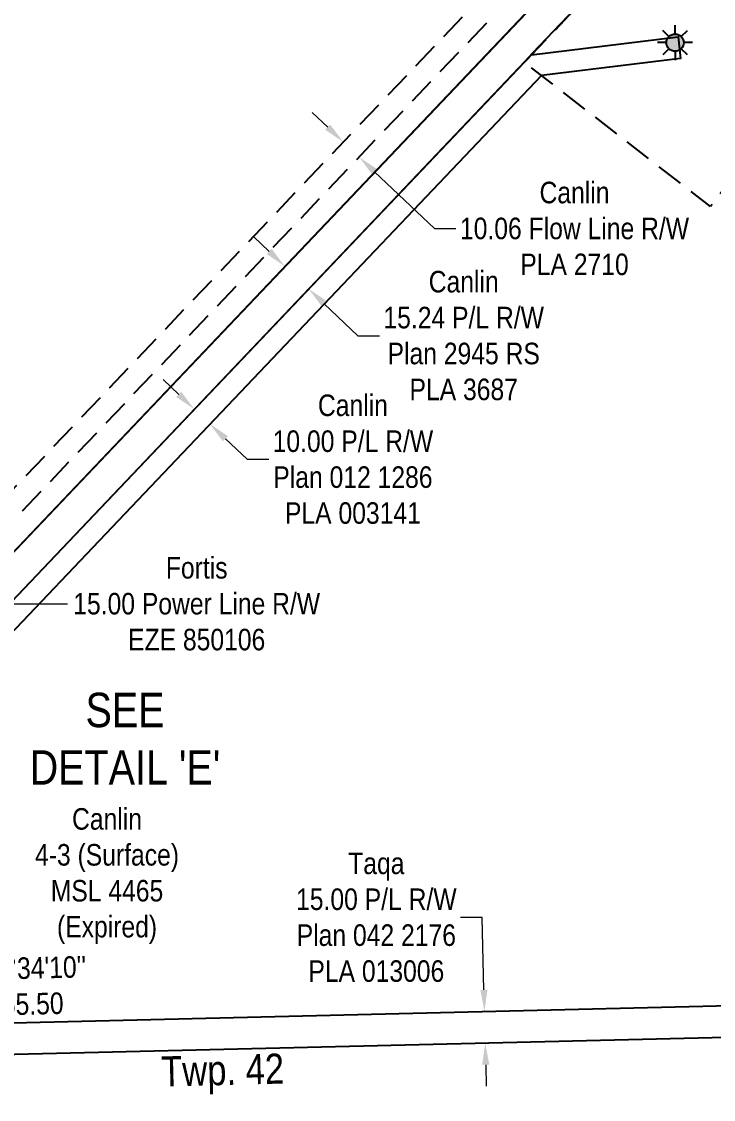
# Model space of a CAD drawing. Extents: x 616011 to 624727, y 5824635 to 5831187.
# Drawn here: x 620547 to 620868, y 5827205 to 5827705 of the extents above; entities that cross this region are included whole.
import ezdxf

# ---------------------------------------------------------------- set-up
doc = ezdxf.new("R2010")
doc.units = 0
doc.header["$LTSCALE"] = 5
doc.header["$PDSIZE"] = 0.5
doc.linetypes.add('foc-ACCESSROAD', pattern=[3.75, 2.5, -1.25])
doc.linetypes.add('foc-FLOWLINE', pattern=[3.75, 2.5, -1.25])
doc.layers.get('Defpoints').update_dxf_attribs({"color": 9})
for name, color, linetype, lineweight in [('C-AR-T', 13, 'Continuous', 9), ('C-FLOWLINE-T', 13, 'Continuous', 9), ('C-RW-T', 13, 'Continuous', 9), ('F-EZE-T', 190, 'Continuous', 9), ('F-RW-T', 190, 'Continuous', 9)]:
    doc.layers.add(name, color=color, linetype=linetype, lineweight=lineweight)
for name, color, linetype in [('C-FLOWLINE', 13, 'foc-FLOWLINE'), ('C-RW', 13, 'Continuous'), ('C-WS', 13, 'foc-ACCESSROAD'), ('C-WS-S', 13, 'Continuous'), ('D-TXT', 6, 'Continuous'), ('DETAIL-T', 7, 'Continuous'), ('F-RW', 190, 'Continuous'), ('L-BD', 7, 'Continuous')]:
    doc.layers.add(name, color=color, linetype=linetype)
doc.styles.add('80CG', font='ARIALN.TTF', dxfattribs={"height": 10})
doc.styles.add('80L', font='ARIALN.TTF', dxfattribs={"height": 10})
doc.dimstyles.new('Compass 5 000', dxfattribs={"dimscale": 5, "dimtxt": 9, "dimasz": 2, "dimexe": 0.2, "dimexo": 0.0625, "dimgap": 0.5, "dimtad": 0, "dimtih": 1, "dimtoh": 1, "dimzin": 0, "dimdsep": 46, "dimtxsty": '80CG', "dimcen": 0.1, "dimse1": 1, "dimse2": 1, "dimclrd": 256, "dimclrt": 256, "dimaunit": 1, "dimadec": 4, "dimazin": 0, "dimtfac": 0.06, "dimtofl": 0, "dimtmove": 0, "dimatfit": 1, "dimfxl": 0.2, "dimtolj": 1, "dimtzin": 0, "dimlwd": -1, "dimarcsym": 0})

# ---------------------------------------------------------------- blocks, each defined once
blk = doc.blocks.new('*D178')
at = {"layer": 'C-FLOWLINE-T', "transparency": 16777216}
for p, q in [((620688.62, 5827655.89), (620681.37, 5827662.78)), ((620710.42, 5827635.19), (620738.16, 5827608.84)), ((620738.16, 5827608.84), (620748.16, 5827608.84))]:
    blk.add_line(p, q, dxfattribs=at)
for points in [[(620689.77, 5827657.1), (620687.48, 5827654.69), (620695.88, 5827649.01)], [(620711.57, 5827636.4), (620709.28, 5827633.98), (620703.17, 5827642.08)]]:
    blk.add_solid(points, dxfattribs=at)
at = {"layer": 'Defpoints', "color": 0, "transparency": 16777216}
for p in [(620695.88, 5827649.01), (620681.7, 5827634.09), (620689, 5827627.15)]:
    blk.add_point(p, dxfattribs=at)
at = {"layer": 'C-FLOWLINE-T', "transparency": 16777216, "insert": (620803.16, 5827608.84), "char_height": 10, "attachment_point": 5, "style": '80CG'}
blk.add_mtext('\\A1;Canlin\\P10.06 Flow Line R/W\\PPLA 2710', dxfattribs=at)
blk = doc.blocks.new('*D198')
at = {"layer": 'C-RW-T', "transparency": 16777216}
for p, q in [((620661.49, 5827598.23), (620654.24, 5827605.12)), ((620687.04, 5827573.96), (620702.66, 5827559.13)), ((620702.66, 5827559.13), (620712.66, 5827559.13))]:
    blk.add_line(p, q, dxfattribs=at)
for points in [[(620662.64, 5827599.44), (620660.34, 5827597.02), (620668.74, 5827591.34)], [(620688.19, 5827575.17), (620685.89, 5827572.75), (620679.79, 5827580.84)]]:
    blk.add_solid(points, dxfattribs=at)
at = {"layer": 'Defpoints', "color": 0, "transparency": 16777216}
for p in [(620679.79, 5827580.84), (620616.68, 5827536.54), (620627.73, 5827526.04)]:
    blk.add_point(p, dxfattribs=at)
at = {"layer": 'C-RW-T', "transparency": 16777216, "insert": (620751.74, 5827559.13), "char_height": 10, "attachment_point": 5, "style": '80CG'}
blk.add_mtext('\\A1;Canlin\\P15.24 P/L R/W\\PPlan 2945 RS\\PPLA 3687', dxfattribs=at)
blk = doc.blocks.new('*D201')
at = {"layer": 'C-RW-T', "transparency": 16777216}
for p, q in [((620619.49, 5827531.9), (620612.24, 5827538.79)), ((620641.19, 5827511.29), (620651.24, 5827501.75)), ((620651.24, 5827501.75), (620661.24, 5827501.75))]:
    blk.add_line(p, q, dxfattribs=at)
for points in [[(620620.64, 5827533.11), (620618.34, 5827530.69), (620626.74, 5827525.02)], [(620642.34, 5827512.5), (620640.04, 5827510.08), (620633.94, 5827518.18)]]:
    blk.add_solid(points, dxfattribs=at)
at = {"layer": 'Defpoints', "color": 0, "transparency": 16777216}
for p in [(620633.94, 5827518.18), (620580.25, 5827476.07), (620587.45, 5827469.23)]:
    blk.add_point(p, dxfattribs=at)
at = {"layer": 'C-RW-T', "transparency": 16777216, "insert": (620700.33, 5827501.75), "char_height": 10, "attachment_point": 5, "style": '80CG'}
blk.add_mtext('\\A1;Canlin\\P10.00 P/L R/W\\PPlan 012 1286\\PPLA 003141', dxfattribs=at)
blk = doc.blocks.new('*D289')
at = {"layer": 'Defpoints', "color": 0, "transparency": 16777216}
for p in [(620931.57, 5827134.86), (620942.41, 5827131.9), (620939, 5827128.13)]:
    blk.add_point(p, dxfattribs=at)
at = {"layer": 'F-EZE-T', "transparency": 16777216}
for p, q in [((620914.85, 5827156.87), (620904.85, 5827156.87)), ((620927.58, 5827145.34), (620914.85, 5827156.87)), ((620949.82, 5827125.18), (620957.23, 5827118.46))]:
    blk.add_line(p, q, dxfattribs=at)
for points in [[(620928.7, 5827146.58), (620926.46, 5827144.11), (620934.99, 5827138.63)], [(620950.94, 5827126.41), (620948.7, 5827123.94), (620942.41, 5827131.9)]]:
    blk.add_solid(points, dxfattribs=at)
at = {"layer": 'F-EZE-T', "transparency": 16777216, "insert": (620845.71, 5827156.87), "char_height": 10, "attachment_point": 5, "style": '80CG'}
blk.add_mtext('\\A1;Fortis\\P10.00 Power Line R/W\\PEZE 910257', dxfattribs=at)
blk = doc.blocks.new('*D113')
at = {"layer": 'Defpoints', "color": 0, "transparency": 16777216}
for p in [(620761.36, 5827245.51), (620699.76, 5827244), (620700.13, 5827229.21)]:
    blk.add_point(p, dxfattribs=at)
at = {"layer": 'F-RW-T', "transparency": 16777216}
for p, q in [((620760.29, 5827289.15), (620750.29, 5827289.15)), ((620761.11, 5827255.51), (620760.29, 5827289.15)), ((620761.97, 5827220.73), (620762.21, 5827210.73))]:
    blk.add_line(p, q, dxfattribs=at)
for points in [[(620762.78, 5827255.55), (620759.45, 5827255.47), (620761.36, 5827245.51)], [(620763.63, 5827220.77), (620760.3, 5827220.69), (620761.72, 5827230.72)]]:
    blk.add_solid(points, dxfattribs=at)
at = {"layer": 'F-RW-T', "transparency": 16777216, "insert": (620711.2, 5827289.15), "char_height": 10, "attachment_point": 5, "style": '80CG'}
blk.add_mtext('\\A1;Taqa\\P15.00 P/L R/W\\PPlan 042 2176\\PPLA 013006', dxfattribs=at)
blk = doc.blocks.new('GAS')
h = blk.add_hatch(color=255)
h.dxf.hatch_style = 1
edge = h.paths.add_edge_path()
edge.add_arc((0, 0), 0.9, 0, 360)
for p, q in [((-0.57, 0.57), (-1.14, 1.14)), ((0, 0.81), (0, 1.62)), ((0.57, 0.57), (1.14, 1.14)), ((-0.81, 0), (-1.62, 0)), ((1.62, 0), (0.81, 0)), ((-0.57, -0.57), (-1.14, -1.14)), ((0, -0.81), (0, -1.62)), ((1.14, -1.14), (0.57, -0.57))]:
    blk.add_line(p, q)
blk.add_circle((0, 0), 0.8)

msp = doc.modelspace()

# ---------------------------------------------------------------- linework, layer by layer
at = {"layer": 'C-FLOWLINE', "flags": 128}
msp.add_lwpolyline([(621123.997, 5828084.641), (621067.353, 5828025.063), (621053.834, 5828010.844), (620902.859, 5827852.049), (620893.301, 5827841.99), (620832.655, 5827778.216), (620826.429, 5827771.67), (620822.169, 5827767.191), (620815.944, 5827760.645), (620483.777, 5827411.347), (620476.85, 5827404.063), (620473.433, 5827400.472), (620470.819, 5827397.725), (620467.201, 5827393.918), (620458.343, 5827393.697), (620452.98, 5827393.57), (620455.549, 5827396.271), (620463.449, 5827404.579), (620466.186, 5827407.457), (620469.642, 5827411.09), (620476.4, 5827418.197), (620808.65, 5827767.581), (620814.172, 5827773.387), (620819.135, 5827778.606), (620824.658, 5827784.414), (620886.006, 5827848.925), (620895.563, 5827858.984), (621039.632, 5828010.514), (621067.007, 5828039.307), (621116.702, 5828091.577)], dxfattribs=at)
at = {"layer": 'C-RW'}
for points in [[(620481.093, 5827393.814), (621131.254, 5828077.742)], [(620285.763, 5827575.387), (620457.833, 5827415.797), (620466.548, 5827407.715), (620473.929, 5827400.87), (620477.567, 5827397.495), (620480.6, 5827394.635), (620480.6, 5827394.635), (620481.283, 5827393.991), (620481.926, 5827394.669), (620484.725, 5827397.616), (620491.648, 5827404.905), (620830.457, 5827761.595)], [(620842.584, 5827752.213), (620783.574, 5827690.103), (620780.237, 5827686.591), (620503.46, 5827395.207), (620499.872, 5827391.431), (620492.319, 5827383.516), (620443.017, 5827331.561), (620448.699, 5827271.809), (620451.873, 5827238.427), (620453.278, 5827223.654), (620456.229, 5827192.65), (620440.951, 5827192.268), (620438.004, 5827223.279), (620436.599, 5827238.052), (620433.426, 5827271.427), (620427.189, 5827337.013), (620470.751, 5827383.017), (620467.085, 5827386.421), (620458.842, 5827394.086), (620456.047, 5827396.66), (620286.284, 5827554.121)]]:
    msp.add_lwpolyline(points, dxfattribs=at)
msp.add_lwpolyline([(620507.513, 5827385.161), (620484.122, 5827344.72), (620475.447, 5827349.721), (620499.371, 5827391.018), (620502.961, 5827394.792), (620779.905, 5827686.017), (620783.244, 5827689.527), (620851.234, 5827697.772), (620852.276, 5827687.776), (620787.781, 5827679.919), (620516.998, 5827395.135), (620507.513, 5827385.161)], close=True, dxfattribs=at)
at = {"layer": 'C-WS', "flags": 128}
msp.add_lwpolyline([(621179.934, 5827471.106), (621078.895, 5827549.364), (620912.205, 5827678.468), (620866.254, 5827619.139), (620787.781, 5827679.919), (620779.905, 5827686.017), (620783.244, 5827689.527), (620842.29, 5827751.603), (621078.426, 5827568.711), (621170.646, 5827497.284), (621179.51, 5827490.413)], dxfattribs=at)
at = {"layer": 'F-EZE-T'}
msp.add_line((620502.63, 5827434.669), (620567.892, 5827434.669), dxfattribs=at)
at = {"layer": 'F-RW'}
for points in [[(620293.519, 5827234.258), (620436.01, 5827237.675), (620451.284, 5827238.041), (620454.494, 5827238.118), (620484.678, 5827238.841), (621003.643, 5827251.288), (621010.531, 5827251.453), (621017.436, 5827251.619), (621038.14, 5827252.114), (621045.051, 5827252.28), (621051.961, 5827252.445), (621086.079, 5827253.257), (621268.974, 5827257.607), (621299.746, 5827258.34), (621352.073, 5827259.586)], [(621363.187, 5827244.977), (621288.01, 5827243.276), (621287.388, 5827243.262), (621250.459, 5827242.427), (621086.439, 5827238.446), (621038.174, 5827237.275), (621031.261, 5827237.107), (621024.361, 5827236.953), (621003.681, 5827236.492), (620996.795, 5827236.338), (620990.02, 5827236.175), (620485.039, 5827224.043), (620454.856, 5827223.32), (620452.681, 5827223.268), (620437.406, 5827222.901), (620370.465, 5827221.301), (620293.872, 5827219.513)]]:
    msp.add_lwpolyline(points, dxfattribs=at)

# ---------------------------------------------------------------- block references
at = {"layer": 'C-WS-S', "color": 3, "xscale": 4.999999999999979, "yscale": 4.999999999999979, "zscale": 4.999999999999979}
msp.add_blockref('GAS', (620849.82, 5827695.146), dxfattribs=at)

# ---------------------------------------------------------------- texts
at = {"layer": 'C-AR-T', "insert": (620586.232, 5827308.333), "char_height": 9.99619, "width": 66.22755, "attachment_point": 5, "style": '80CG'}
msp.add_mtext('\\A1;Canlin\\P4-3 (Surface)\\PMSL 4465\\P(Expired)', dxfattribs=at)
at = {"layer": 'D-TXT', "color": 3, "insert": (620611.182, 5827224.578), "char_height": 13.9947, "attachment_point": 1, "rotation": 1.43314, "style": '80L'}
msp.add_mtext_dynamic_manual_height_columns('Twp. 42', width=101.3954, gutter_width=47.5, heights=[0], dxfattribs=at)
at = {"layer": 'F-EZE-T', "insert": (620627.835, 5827434.669), "char_height": 9.99622, "attachment_point": 5, "style": '80CG'}
msp.add_mtext('\\A1;\\A1;Fortis\\P15.00 Power Line R/W\\PEZE 850106', dxfattribs=at)
at = {"layer": 'L-BD', "color": 2, "insert": (620548.04, 5827270.588), "char_height": 9.99622, "width": 28.5719, "attachment_point": 2, "rotation": 1.37396, "style": '80L'}
msp.add_mtext("174{\\fArial|b0|i0|c0|p34;°}34'10'' 165.50", dxfattribs=at)

# ---------------------------------------------------------------- dimensions: what is measured, and where the dimension line sits
at = {"layer": 'C-FLOWLINE-T', "color": 3}
dim = msp.add_linear_dim(base=(620695.875, 5827649.007), p1=(620689, 5827627.153), p2=(620681.701, 5827634.085), angle=136.47278, text='Canlin\\P10.06 Flow Line R/W\\PPLA 2710', dimstyle='Compass 5 000', dxfattribs=at)
dim.commit()
dim.dimension.update_dxf_attribs({"geometry": '*D178', "text_midpoint": (620803.165, 5827608.838), "dimtype": 161})
at = {"layer": 'C-RW-T'}
for base, p1, p2, angle, text, picture, middle in [((620679.791, 5827580.845), (620616.683, 5827536.538), (620627.734, 5827526.041), 316.47262, 'Canlin\\P15.24 P/L R/W\\PPlan 2945 RS\\PPLA 3687', '*D198', (620751.743, 5827559.125)), ((620633.939, 5827518.179), (620580.251, 5827476.068), (620587.45, 5827469.231), 316.47645, 'Canlin\\P10.00 P/L R/W\\PPlan 012 1286\\PPLA 003141', '*D201', (620700.326, 5827501.747))]:
    dim = msp.add_linear_dim(base=base, p1=p1, p2=p2, angle=angle, text=text, dimstyle='Compass 5 000', override={"dimtxt": 10}, dxfattribs=at)
    dim.commit()
    dim.dimension.update_dxf_attribs({"geometry": picture, "text_midpoint": middle, "dimtype": 161})
at = {"layer": 'F-EZE-T', "color": 3}
dim = msp.add_linear_dim(base=(620942.413, 5827131.895), p1=(620931.574, 5827134.86), p2=(620939.001, 5827128.13), angle=317.8143, text='Fortis\\P10.00 Power Line R/W\\PEZE 910257', dimstyle='Compass 5 000', dxfattribs=at)
dim.commit()
dim.dimension.update_dxf_attribs({"geometry": '*D289', "text_midpoint": (620845.714, 5827156.871), "dimtype": 161})
at = {"layer": 'F-RW-T', "color": 3}
dim = msp.add_linear_dim(base=(620761.357, 5827245.512), p1=(620700.127, 5827229.211), p2=(620699.763, 5827243.999), angle=91.40729, text='Taqa\\P15.00 P/L R/W\\PPlan 042 2176\\PPLA 013006', dimstyle='Compass 5 000', dxfattribs=at)
dim.commit()
dim.dimension.update_dxf_attribs({"geometry": '*D113', "text_midpoint": (620711.199, 5827289.149), "dimtype": 161})

# ---------------------------------------------------------------- next in the draw order: texts
at = {"layer": 'DETAIL-T', "color": 3, "insert": (620594.589, 5827372.075), "char_height": 15.994, "width": 87.73392, "attachment_point": 5, "style": '80CG', "bg_fill": 3, "box_fill_scale": 1.15, "bg_fill_color": 256, "bg_fill_true_color": 256, "bg_fill_transparency": 0}
msp.add_mtext("SEE\\PDETAIL 'E'", dxfattribs=at)

doc.saveas('drawing.dxf')
